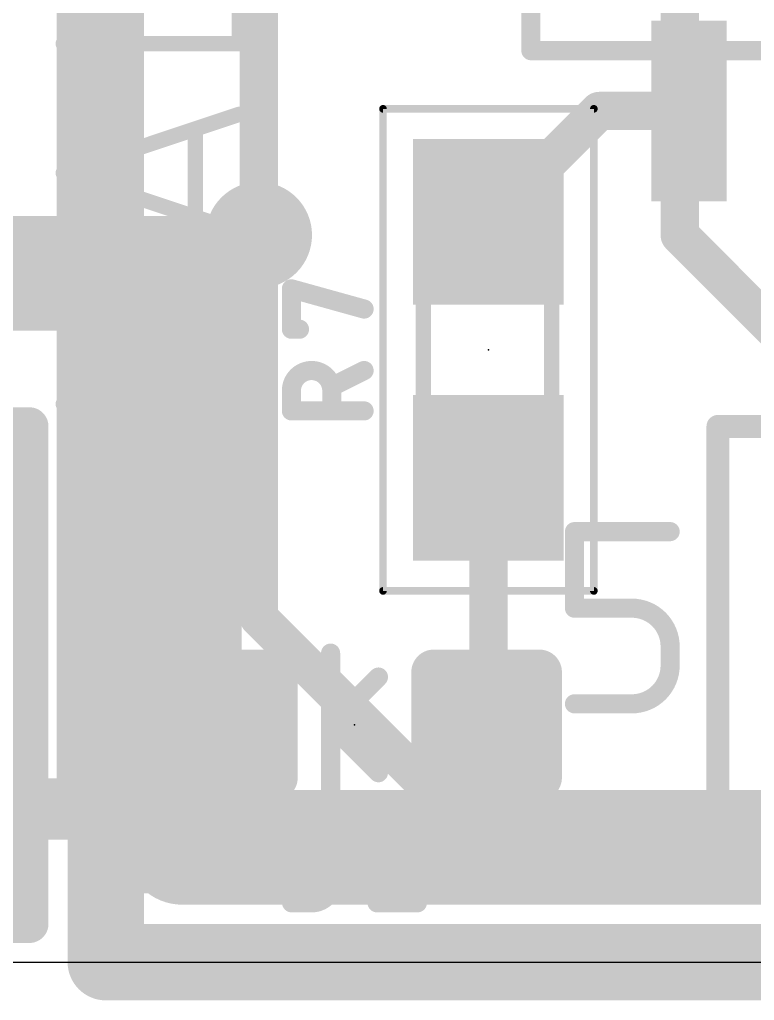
# Model space of a CAD drawing. Extents: x -0.3 to 81.4, y -1.5 to 30.2.
# Drawn here: x 28.89 to 33.77, y -0.25 to 6.26 of the extents above; entities that cross this region are included whole.
import ezdxf

# ---------------------------------------------------------------- set-up
doc = ezdxf.new("R2010")
doc.units = 0
for name, color, linetype in [('1', 12, 'CONTINUOUS'), ('16', 132, 'CONTINUOUS'), ('18', 110, 'CONTINUOUS'), ('20', 31, 'CONTINUOUS'), ('21', 253, 'CONTINUOUS'), ('23', 53, 'CONTINUOUS'), ('25', 253, 'CONTINUOUS'), ('27', 253, 'CONTINUOUS'), ('39', 12, 'CONTINUOUS'), ('49', 253, 'CONTINUOUS'), ('51', 253, 'CONTINUOUS')]:
    doc.layers.add(name, color=color, linetype=linetype)

# ---------------------------------------------------------------- blocks, each defined once
blk = doc.blocks.new('RECT160000X160000R30')
at = {"const_width": 0.15}
blk.add_lwpolyline([(0.425, -0.35), (0.425, 0.35, 0.4142), (0.35, 0.425), (-0.35, 0.425, 0.4142), (-0.425, 0.35), (-0.425, -0.35, 0.4142), (-0.35, -0.425), (0.35, -0.425, 0.4142)], format="xyb", close=True, dxfattribs=at)
blk.add_solid([(-0.3754, -0.3754), (0.3754, -0.3754), (-0.3754, 0.3754), (0.3754, 0.3754)])
blk = doc.blocks.new('RECT')
blk.add_solid([(-0.5, -0.5), (0.5, -0.5), (-0.5, 0.5), (0.5, 0.5)])
blk = doc.blocks.new('ROUNDV')
at = {"const_width": 0.5}
blk.add_lwpolyline([(0, -0.25, 1), (0, 0.25, 1), (0, -0.25)], format="xyb", dxfattribs=at)

msp = doc.modelspace()

# ---------------------------------------------------------------- linework, layer by layer
at = {"layer": '1'}
for points, const_width in [([(29.464, 0), (29.464, 14.478)], 0.508), ([(29.464, 4.572), (29.464, 7.62)], 0.254), ([(30.48, 6.604), (30.48, 4.826)], 0.254), ([(32.004, 4.914), (32.74, 5.65)], 0.254), ([(32.74, 5.65), (33.336, 5.65)], 0.254), ([(30.238, 3.798), (29.464, 4.572)], 0.254), ([(30.238, 1.5748), (30.238, 3.798)], 0.254), ([(32.004, 1.5868), (32.004, 3.214)], 0.254), ([(31.992, 1.5748), (32.004, 1.5868)], 0.254), ([(29.3099, 1.016), (28.194, 1.016)], 0.4064), ([(29.6655, 0.6604), (29.3099, 1.016)], 0.4064), ([(52.2224, 0.6604), (29.6655, 0.6604)], 0.4064), ([(79.248, 0), (29.464, 0)], 0.508)]:
    msp.add_lwpolyline(points, dxfattribs=dict(at, const_width=const_width))
for points, const_width in [([(32.74, 5.7135, 1), (32.74, 5.5865)], 0.127), ([(32.7849, 5.6051, 1), (32.6951, 5.6949)], 0.127), ([(33.336, 5.5865, 1), (33.336, 5.7135)], 0.127), ([(31.9591, 4.9589, 1), (32.0489, 4.8691)], 0.127), ([(30.4165, 4.826, 1), (30.5435, 4.826)], 0.127), ([(29.5089, 4.6169, 1), (29.4191, 4.5271)], 0.127), ([(29.4005, 4.572, 1), (29.5275, 4.572)], 0.127), ([(30.3015, 3.798, 1), (30.1745, 3.798)], 0.127), ([(30.1931, 3.7531, 1), (30.2829, 3.8429)], 0.127), ([(32.0675, 3.214, 1), (31.9405, 3.214)], 0.127), ([(32.0489, 1.5419, 1), (31.9591, 1.6317)], 0.127), ([(30.1745, 1.5748, 1), (30.3015, 1.5748)], 0.127), ([(31.9471, 1.6197, 1), (32.0369, 1.5299)], 0.127), ([(31.9405, 1.5868, 1), (32.0675, 1.5868)], 0.127), ([(29.3818, 1.0878, 1), (29.2381, 0.9442)], 0.2032), ([(29.3099, 0.9144, 1), (29.3099, 1.1176)], 0.2032), ([(29.6655, 0.762, 1), (29.6655, 0.5588)], 0.2032), ([(29.5937, 0.5886, 1), (29.7374, 0.7322)], 0.2032), ([(29.464, 0.127, 1), (29.464, -0.127)], 0.254), ([(29.337, 0, 1), (29.591, 0)], 0.254)]:
    msp.add_lwpolyline(points, format="xyb", dxfattribs=dict(at, const_width=const_width))
at = {"layer": '16'}
for points, const_width in [([(33.274, 4.826), (33.274, 6.858)], 0.254), ([(11.938, 4.572), (29.972, 4.572)], 0.762), ([(29.972, 4.572), (29.972, 0.762)], 0.762), ([(30.48, 4.826), (30.48, 2.286)], 0.254), ([(34.036, 4.064), (33.274, 4.826)], 0.254), ([(10.668, 3.556), (28.956, 3.556)], 0.254), ([(28.956, 3.556), (28.956, 0.254)], 0.254), ([(30.48, 2.286), (32.258, 0.508)], 0.254), ([(29.972, 0.762), (73.152, 0.762)], 0.762), ([(32.258, 0.508), (38.1, 0.508)], 0.254), ([(28.956, 0.254), (6.858, 0.254)], 0.254)]:
    msp.add_lwpolyline(points, dxfattribs=dict(at, const_width=const_width))
for points, const_width in [([(30.1625, 4.572, 1), (29.7815, 4.572)], 0.381), ([(29.972, 4.3815, 1), (29.972, 4.7625)], 0.381), ([(30.5435, 4.826, 1), (30.4165, 4.826)], 0.127), ([(33.3189, 4.8709, 1), (33.2291, 4.7811)], 0.127), ([(33.2105, 4.826, 1), (33.3375, 4.826)], 0.127), ([(29.0195, 3.556, 1), (28.8925, 3.556)], 0.127), ([(28.956, 3.4925, 1), (28.956, 3.6195)], 0.127), ([(30.5249, 2.3309, 1), (30.4351, 2.2411)], 0.127), ([(30.4165, 2.286, 1), (30.5435, 2.286)], 0.127), ([(29.972, 0.9525, 1), (29.972, 0.5715)], 0.381), ([(29.7815, 0.762, 1), (30.1625, 0.762)], 0.381), ([(32.258, 0.5715, 1), (32.258, 0.4445)], 0.127), ([(32.2131, 0.4631, 1), (32.3029, 0.5529)], 0.127), ([(28.956, 0.1905, 1), (28.956, 0.3175)], 0.127), ([(28.8925, 0.254, 1), (29.0195, 0.254)], 0.127)]:
    msp.add_lwpolyline(points, format="xyb", dxfattribs=dict(at, const_width=const_width))
at = {"layer": '20'}
msp.add_line((0, 0), (79.375, 0), dxfattribs=at)
at = {"layer": '21'}
for points, const_width in [([(35.814, 3.556), (33.528, 3.556)], 0.1524), ([(33.528, 3.556), (33.528, 1.016)], 0.1524), ([(32.5755, 2.3495), (32.5755, 2.8575)], 0.127), ([(32.5755, 2.8575), (33.2105, 2.8575)], 0.127), ([(32.9565, 2.3495), (32.5755, 2.3495)], 0.127), ([(33.2105, 1.9685), (33.2105, 2.0955)], 0.127), ([(29.5275, 1.0986), (29.5275, 2.0511)], 0.127), ([(32.5755, 1.7145), (32.9565, 1.7145)], 0.127), ([(29.2, 1.026), (21.6, 1.026)], 0.127), ([(33.528, 1.016), (35.814, 1.016)], 0.1524)]:
    msp.add_lwpolyline(points, dxfattribs=dict(at, const_width=const_width))
for points, const_width in [([(33.528, 3.5941, 1), (33.528, 3.5179)], 0.0762), ([(33.5661, 3.556, 1), (33.4899, 3.556)], 0.0762), ([(32.6073, 2.8575, 1), (32.5437, 2.8575)], 0.0635), ([(32.5755, 2.8893, 1), (32.5755, 2.8257)], 0.0635), ([(33.2105, 2.8257, 1), (33.2105, 2.8893)], 0.0635), ([(32.5755, 2.3813, 1), (32.5755, 2.3177)], 0.0635), ([(32.9565, 2.3813, 1), (32.9565, 2.3177)], 0.0635), ([(33.2105, 2.0955, 0.4142), (32.9565, 2.3495)], 0.127), ([(32.9565, 2.3177, 1), (32.9565, 2.3813)], 0.0635), ([(32.5437, 2.3495, 1), (32.6073, 2.3495)], 0.0635), ([(33.2423, 2.0955, 1), (33.1788, 2.0955)], 0.0635), ([(29.5592, 2.0511, 1), (29.4958, 2.0511)], 0.0635), ([(33.1788, 2.0955, 1), (33.2423, 2.0955)], 0.0635), ([(32.9565, 1.7145, 0.4142), (33.2105, 1.9685)], 0.127), ([(33.2423, 1.9685, 1), (33.1788, 1.9685)], 0.0635), ([(33.1788, 1.9685, 1), (33.2423, 1.9685)], 0.0635), ([(32.5755, 1.7463, 1), (32.5755, 1.6828)], 0.0635), ([(32.9565, 1.7463, 1), (32.9565, 1.6828)], 0.0635), ([(32.9565, 1.6828, 1), (32.9565, 1.7463)], 0.0635), ([(29.4958, 1.0986, 1), (29.5592, 1.0986)], 0.0635), ([(29.2, 0.9943, 1), (29.2, 1.0577)], 0.0635), ([(33.528, 1.0541, 1), (33.528, 0.9779)], 0.0762), ([(33.4899, 1.016, 1), (33.5661, 1.016)], 0.0762)]:
    msp.add_lwpolyline(points, format="xyb", dxfattribs=dict(at, const_width=const_width))
at = {"layer": '23'}
for p in [(32.004, 4.064), (31.115, 1.5748)]:
    msp.add_point(p, dxfattribs=at)
at = {"layer": '25', "const_width": 0.127}
for points in [[(30.6959, 4.2011), (30.6959, 4.4692)], [(30.6959, 4.4692), (31.1785, 4.3351)], [(30.7495, 4.2011), (30.6959, 4.2011)], [(31.1785, 3.9269), (30.964, 3.8197)], [(30.6959, 3.6588), (30.6959, 3.7929)], [(30.964, 3.7929), (30.964, 3.6588)], [(31.1785, 3.6588), (30.6959, 3.6588)], [(30.6975, 0.3937), (30.6975, 0.8763)], [(30.6975, 0.8763), (30.8315, 0.8763)], [(31.2644, 0.7691), (31.3985, 0.8763)], [(31.3985, 0.8763), (31.3985, 0.3937)], [(30.9656, 0.7422), (30.9656, 0.5278)], [(30.8315, 0.3937), (30.6975, 0.3937)], [(31.2644, 0.3937), (31.5325, 0.3937)]]:
    msp.add_lwpolyline(points, dxfattribs=at)
at = {"layer": '25'}
for points, const_width in [([(30.7044, 4.4998, 1), (30.6874, 4.4386)], 0.0635), ([(30.7277, 4.4692, 1), (30.6642, 4.4692)], 0.0635), ([(31.17, 4.3045, 1), (31.187, 4.3657)], 0.0635), ([(30.6959, 4.2328, 1), (30.6959, 4.1693)], 0.0635), ([(30.6642, 4.2011, 1), (30.7277, 4.2011)], 0.0635), ([(30.7495, 4.1693, 1), (30.7495, 4.2328)], 0.0635), ([(30.964, 3.7929, 1), (30.6959, 3.7929)], 0.127), ([(31.1927, 3.8985, 1), (31.1643, 3.9553)], 0.0635), ([(30.7277, 3.7929, 1), (30.6642, 3.7929)], 0.0635), ([(30.9498, 3.8481, 1), (30.9782, 3.7913)], 0.0635), ([(30.9958, 3.7929, 1), (30.9323, 3.7929)], 0.0635), ([(30.6642, 3.7929, 1), (30.7277, 3.7929)], 0.0635), ([(30.9323, 3.7929, 1), (30.9958, 3.7929)], 0.0635), ([(30.6959, 3.6906, 1), (30.6959, 3.6271)], 0.0635), ([(31.1785, 3.6271, 1), (31.1785, 3.6906)], 0.0635), ([(30.6642, 3.6588, 1), (30.7277, 3.6588)], 0.0635), ([(30.9323, 3.6588, 1), (30.9958, 3.6588)], 0.0635), ([(30.7292, 0.8763, 1), (30.6657, 0.8763)], 0.0635), ([(30.6975, 0.9081, 1), (30.6975, 0.8446)], 0.0635), ([(30.9656, 0.7422, 0.4142), (30.8315, 0.8763)], 0.127), ([(30.8315, 0.9081, 1), (30.8315, 0.8446)], 0.0635), ([(30.8315, 0.8446, 1), (30.8315, 0.9081)], 0.0635), ([(31.4302, 0.8763, 1), (31.3667, 0.8763)], 0.0635), ([(31.4183, 0.8515, 1), (31.3786, 0.9011)], 0.0635), ([(30.9973, 0.7422, 1), (30.9338, 0.7422)], 0.0635), ([(31.2446, 0.7938, 1), (31.2842, 0.7443)], 0.0635), ([(30.9338, 0.7422, 1), (30.9973, 0.7422)], 0.0635), ([(30.8315, 0.3937, 0.4142), (30.9656, 0.5278)], 0.127), ([(30.9973, 0.5278, 1), (30.9338, 0.5278)], 0.0635), ([(30.9338, 0.5278, 1), (30.9973, 0.5278)], 0.0635), ([(30.6975, 0.4254, 1), (30.6975, 0.3619)], 0.0635), ([(30.8315, 0.4254, 1), (30.8315, 0.362)], 0.0635), ([(30.8315, 0.3619, 1), (30.8315, 0.4254)], 0.0635), ([(31.2644, 0.4254, 1), (31.2644, 0.3619)], 0.0635), ([(31.5325, 0.3619, 1), (31.5325, 0.4254)], 0.0635), ([(30.6657, 0.3937, 1), (30.7292, 0.3937)], 0.0635), ([(31.3667, 0.3937, 1), (31.4302, 0.3937)], 0.0635)]:
    msp.add_lwpolyline(points, format="xyb", dxfattribs=dict(at, const_width=const_width))
at = {"layer": '27', "const_width": 0.1016}
for points in [[(30.3492, 6.0969), (30.3492, 6.6162)], [(29.1808, 6.0969), (30.3492, 6.0969)], [(29.1808, 5.2381), (30.3492, 5.6275)], [(30.0571, 5.5302), (30.0571, 4.946)], [(30.3492, 4.8486), (29.1808, 5.2381)], [(30.3492, 4.0951), (29.1808, 4.4845)], [(29.1808, 3.7056), (30.3492, 4.0951)], [(29.5703, 1.8768), (29.8948, 2.6557)], [(29.8948, 2.6557), (30.2194, 1.8768)]]:
    msp.add_lwpolyline(points, dxfattribs=at)
at = {"layer": '27', "const_width": 0.0508}
for points in [[(29.1808, 6.1223, 1), (29.1808, 6.0715)], [(30.3238, 6.0969, 1), (30.3746, 6.0969)], [(30.3492, 6.0715, 1), (30.3492, 6.1223)], [(30.3572, 5.6034, 1), (30.3412, 5.6516)], [(30.0825, 5.5302, 1), (30.0317, 5.5302)], [(29.1888, 5.2622, 1), (29.1728, 5.214)], [(29.1728, 5.2622, 1), (29.1888, 5.214)], [(30.0317, 4.946, 1), (30.0825, 4.946)], [(30.3412, 4.8245, 1), (30.3572, 4.8727)], [(29.1888, 4.5086, 1), (29.1728, 4.4604)], [(30.3572, 4.071, 1), (30.3412, 4.1192)], [(30.3412, 4.071, 1), (30.3572, 4.1192)], [(29.1728, 3.7297, 1), (29.1888, 3.6815)], [(29.9183, 2.6655, 1), (29.8714, 2.646)], [(29.9183, 2.646, 1), (29.8714, 2.6655)], [(29.5468, 1.8866, 1), (29.5937, 1.867)], [(30.1959, 1.867, 1), (30.2428, 1.8866)]]:
    msp.add_lwpolyline(points, format="xyb", dxfattribs=at)
at = {"layer": '39', "const_width": 0.0508}
for points in [[(31.304, 2.464), (31.304, 5.664)], [(31.304, 5.664), (32.704, 5.664)], [(32.704, 5.664), (32.704, 2.464)], [(32.704, 2.464), (31.304, 2.464)]]:
    msp.add_lwpolyline(points, dxfattribs=at)
at = {"layer": '39', "const_width": 0.0254}
for points in [[(31.3167, 5.664, 1), (31.2913, 5.664)], [(31.304, 5.6767, 1), (31.304, 5.6513)], [(32.7167, 5.664, 1), (32.6913, 5.664)], [(32.704, 5.6513, 1), (32.704, 5.6767)], [(31.304, 2.4767, 1), (31.304, 2.4513)], [(31.2913, 2.464, 1), (31.3167, 2.464)], [(32.6913, 2.464, 1), (32.7167, 2.464)], [(32.704, 2.4513, 1), (32.704, 2.4767)]]:
    msp.add_lwpolyline(points, format="xyb", dxfattribs=at)
at = {"layer": '49', "const_width": 0.127}
msp.add_lwpolyline([(29.2, 8.626), (29.2, 1.026)], dxfattribs=at)
at = {"layer": '49', "const_width": 0.0635}
msp.add_lwpolyline([(29.1683, 1.026, 1), (29.2318, 1.026)], format="xyb", dxfattribs=at)
at = {"layer": '51'}
for points, const_width in [([(32.286, 13.75), (32.286, 6.05)], 0.127), ([(32.286, 6.05), (39.986, 6.05)], 0.127), ([(31.572, 3.708), (31.572, 4.42)], 0.1016), ([(32.423, 3.708), (32.423, 4.42)], 0.1016), ([(30.9563, 1.5748), (30.9563, 2.0511)], 0.127), ([(30.9563, 1.5748), (31.2738, 1.8923)], 0.127), ([(30.9563, 1.0986), (30.9563, 1.5748)], 0.127), ([(30.9563, 1.5748), (31.2738, 1.2573)], 0.127)]:
    msp.add_lwpolyline(points, dxfattribs=dict(at, const_width=const_width))
for points, const_width in [([(32.2542, 6.05, 1), (32.3178, 6.05)], 0.0635), ([(32.286, 6.0818, 1), (32.286, 6.0183)], 0.0635), ([(31.5974, 4.42, 1), (31.5466, 4.42)], 0.0508), ([(32.4484, 4.42, 1), (32.3976, 4.42)], 0.0508), ([(31.5466, 3.708, 1), (31.5974, 3.708)], 0.0508), ([(32.3976, 3.708, 1), (32.4484, 3.708)], 0.0508), ([(30.988, 2.0511, 1), (30.9245, 2.0511)], 0.0635), ([(31.2962, 1.8698, 1), (31.2513, 1.9148)], 0.0635), ([(30.988, 1.5748, 1), (30.9245, 1.5748)], 0.0635), ([(30.9787, 1.5973, 1), (30.9338, 1.5523)], 0.0635), ([(30.9338, 1.5973, 1), (30.9787, 1.5523)], 0.0635), ([(30.9245, 1.5748, 1), (30.988, 1.5748)], 0.0635), ([(31.2513, 1.2348, 1), (31.2962, 1.2798)], 0.0635), ([(30.9245, 1.0986, 1), (30.988, 1.0986)], 0.0635)]:
    msp.add_lwpolyline(points, format="xyb", dxfattribs=dict(at, const_width=const_width))

# ---------------------------------------------------------------- block references
at = {"layer": '1', "xscale": 0.5, "yscale": 1.2, "rotation": 180}
msp.add_blockref('RECT', (33.336, 5.65), dxfattribs=at)
at = {"layer": '1', "xscale": 1.1, "rotation": 90}
for p in [(32.004, 4.914), (32.004, 3.214)]:
    msp.add_blockref('RECT', p, dxfattribs=at)
at = {"layer": '1', "rotation": 90}
for p in [(30.238, 1.5748), (31.992, 1.5748)]:
    msp.add_blockref('RECT160000X160000R30', p, dxfattribs=at)
at = {"layer": '18', "xscale": 0.7056, "yscale": 0.7056}
msp.add_blockref('ROUNDV', (30.48, 4.826), dxfattribs=at)
msp.add_blockref('ROUNDV', (30.48, 4.826), dxfattribs=at)
at = {"layer": '51', "xscale": 0.5001, "yscale": 0.95, "rotation": 90}
for p in [(31.9989, 4.6443), (31.9989, 3.4759)]:
    msp.add_blockref('RECT', p, dxfattribs=at)

doc.saveas('drawing.dxf')
